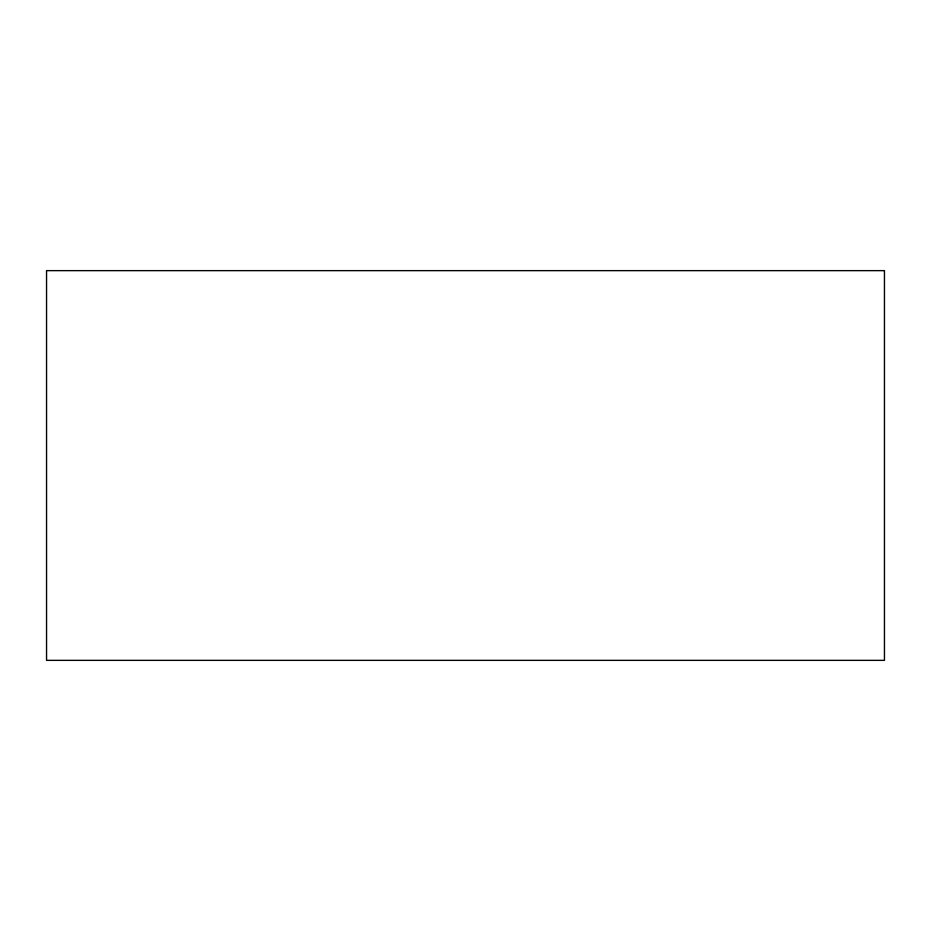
<?xml version="1.0" encoding="UTF-8"?>
<svg xmlns="http://www.w3.org/2000/svg" width="931" height="931" viewBox="0 0 931 931"><rect width="100%" height="100%" fill="white"/><g stroke="black" fill="none" stroke-linecap="round" stroke-linejoin="round"><path stroke-width="1.4" d="M884.45 270.642L46.55 270.642L46.55 660.358L884.45 660.358L884.45 270.642"/></g></svg>
